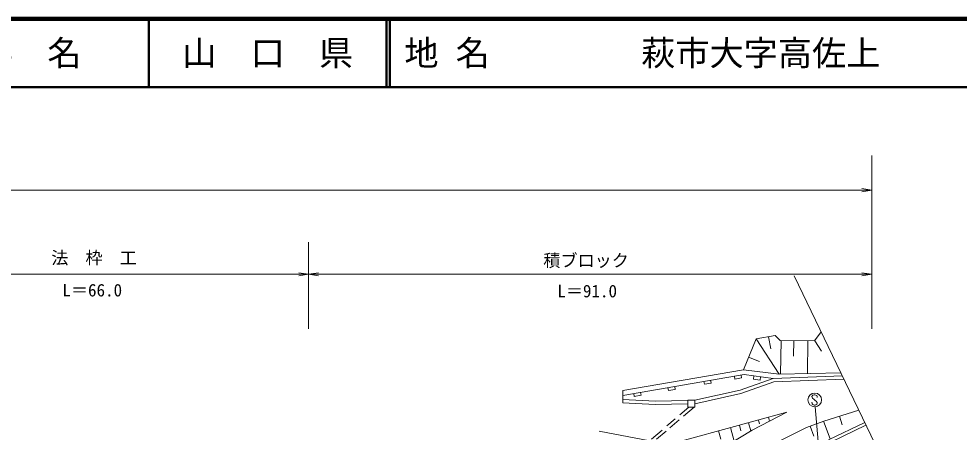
# Model space of a CAD drawing. Units: millimetres, scale not verified. Extents: x 40000 to 680000, y 20000 to 380000.
# Drawn here: x 313962 to 451558, y 319566 to 380000 of the extents above; entities that cross this region are included whole.
import ezdxf
from ezdxf.enums import TextEntityAlignment as Align

# ---------------------------------------------------------------- set-up
doc = ezdxf.new("R2010")
doc.units = ezdxf.units.MM
doc.header["$LTSCALE"] = 1000
for name, color, linetype, lineweight in [('M-BGD', 7, 'Continuous', 13), ('M-BMK-SRVR', 3, 'Continuous', 13), ('M-STR-STR3', 7, 'Continuous', 13), ('M-STR-STRC', 7, 'Continuous', 13), ('M-TTL', 7, 'Continuous', 13), ('M-TTL-LINE', 7, 'Continuous', 50)]:
    doc.layers.add(name, color=color, linetype=linetype, lineweight=lineweight)
doc.layers.add('M-TTL-TXT', color=7, linetype='Continuous')
doc.styles.add('ＭＳ ゴシック', font='')
doc.styles.get('ＭＳ ゴシック').set_extended_font_data('MS Gothic')

# ---------------------------------------------------------------- blocks, each defined once
blk = doc.blocks.new('open_arrow')
at = {"color": 0, "linetype": 'Continuous', "lineweight": -2}
blk.add_lwpolyline([(7.5, 1.25), (0, 0), (7.5, -1.25)], dxfattribs=at)

msp = doc.modelspace()

# ---------------------------------------------------------------- linework, layer by layer
at = {"layer": 'M-BGD'}
for p, q in [((421836, 333198), (419997, 328688)), ((424614, 333703), (421836, 333198)), ((421836, 333198), (425225, 328030)), ((423982, 331748), (423658, 333529)), ((425372, 332981), (424614, 333703)), ((431373, 334249), (430386, 332909)), ((430386, 332909), (425372, 332981)), ((425417, 328034), (425489, 332979)), ((427313, 330692), (427346, 332953)), ((429357, 328122), (429426, 332923)), ((430412, 332944), (431428, 331413)), ((422316, 329908), (420754, 330545)), ((419997, 328688), (402356, 325658)), ((420115, 327998), (402356, 324948)), ((418734, 327331), (418663, 327749)), ((419720, 327500), (418734, 327331)), ((419720, 327500), (419648, 327918)), ((419997, 328688), (425220, 328030)), ((420115, 327998), (424363, 327401)), ((421448, 327303), (421518, 327801)), ((422438, 327163), (422508, 327662)), ((424363, 327401), (434467, 327817)), ((425220, 328030), (434269, 328231)), ((410001, 325830), (409929, 326249)), ((414273, 326564), (414201, 326982)), ((415259, 326733), (414273, 326564)), ((415259, 326733), (415187, 327152)), ((424363, 327401), (419495, 325689)), ((419632, 325207), (424459, 326905)), ((422438, 327163), (421448, 327303)), ((424459, 326905), (434703, 327327)), ((402356, 325658), (402356, 324359)), ((404025, 324804), (403953, 325222)), ((405010, 324973), (404025, 324804)), ((405010, 324973), (404939, 325391)), ((409016, 325661), (408944, 326079)), ((410001, 325830), (409016, 325661)), ((419495, 325689), (412854, 324236)), ((412854, 323724), (419632, 325207)), ((402356, 324359), (402330, 323860)), ((407088, 323617), (402330, 323860)), ((402356, 324359), (407096, 324117)), ((411854, 323705), (407088, 323617)), ((407096, 324117), (411854, 324205)), ((411854, 324236), (412854, 324236)), ((411854, 324236), (411854, 323236)), ((412854, 324236), (412854, 323236)), ((426362, 322485), (407814, 317426)), ((411989, 323236), (410671, 322102)), ((412756, 323236), (411232, 321925)), ((411854, 323236), (412854, 323236)), ((421254, 319856), (426362, 322485)), ((436887, 322788), (431767, 321195)), ((410013, 321535), (408792, 320485)), ((410589, 321372), (409210, 320185)), ((421062, 319741), (420733, 320950)), ((422321, 320787), (422169, 321341)), ((423819, 321176), (423663, 321749)), ((426931, 315310), (437909, 320614)), ((431767, 321195), (429238, 320253)), ((432656, 318582), (431693, 321168)), ((432412, 318468), (437743, 320960)), ((434455, 320635), (434059, 321908)), ((406303, 318308), (398894, 319701)), ((402012, 308301), (421254, 319856)), ((408089, 319881), (406515, 318526)), ((408689, 319737), (407282, 318526)), ((416670, 318545), (416341, 319752)), ((418621, 318276), (418089, 320228)), ((419620, 319742), (419391, 320584)), ((429238, 320253), (425419, 318369)), ((430307, 319002), (429767, 320450))]:
    msp.add_line(p, q, dxfattribs=at)
at = {"layer": 'M-BMK-SRVR'}
msp.add_line((427413, 342432), (441408, 313342), dxfattribs=at)
at = {"layer": 'M-STR-STR3'}
for p, q in [((438759, 360031), (438759, 334691)), ((68390, 354950), (438759, 354950)), ((356373, 334691), (356373, 347345)), ((292493, 342646), (356373, 342646)), ((356373, 342646), (438759, 342646))]:
    msp.add_line(p, q, dxfattribs=at)
at = {"layer": 'M-STR-STRC'}
for p, q in [((430144, 324975), (430020, 324791)), ((430020, 324791), (430023, 324659)), ((430336, 325041), (430144, 324975)), ((430457, 325039), (430336, 325041)), ((430708, 324920), (430457, 325039)), ((430771, 324788), (430708, 324920)), ((430771, 324659), (430771, 324788)), ((430023, 323811), (430020, 323933)), ((430023, 324659), (430086, 324530)), ((430062, 323709), (430023, 323811)), ((430147, 323598), (430062, 323709)), ((430086, 324530), (430342, 324349)), ((430334, 323538), (430147, 323598)), ((430468, 323538), (430334, 323538)), ((430342, 324349), (430471, 324217)), ((430568, 323567), (430468, 323538)), ((430471, 324217), (430650, 324101)), ((430710, 323659), (430568, 323567)), ((430650, 324101), (430776, 323901)), ((430771, 323790), (430710, 323659)), ((430776, 323901), (430771, 323790)), ((431404, 312169), (430508, 323282))]:
    msp.add_line(p, q, dxfattribs=at)
msp.add_circle((430428, 324278), 1000, dxfattribs=at)
at = {"layer": 'M-TTL', "color": 2, "lineweight": 140}
msp.add_line((680000, 380000), (40000, 380000), dxfattribs=at)
at = {"layer": 'M-TTL-LINE'}
for p, q in [((333000, 380000), (333000, 370000)), ((367750, 380000), (367750, 370000)), ((368250, 380000), (368250, 370000)), ((40000, 370000), (680000, 370000))]:
    msp.add_line(p, q, dxfattribs=at)

# ---------------------------------------------------------------- block references
at = {"layer": 'M-STR-STR3', "xscale": 193, "yscale": 193, "rotation": 180}
for p in [(438759, 354950), (356373, 342646), (438759, 342646)]:
    msp.add_blockref('open_arrow', p, dxfattribs=at)
at = {"layer": 'M-STR-STR3', "xscale": 193, "yscale": 193}
msp.add_blockref('open_arrow', (356373, 342646), dxfattribs=at)

# ---------------------------------------------------------------- texts
at = {"layer": 'M-STR-STR3', "style": 'ＭＳ ゴシック'}
for s, p in [('法\u3000枠\u3000工', (318717, 345969)), ('積ブロック', (390720, 345583)), ('L＝66.0', (320341, 341245)), ('L＝91.0', (392755, 341115))]:
    msp.add_text(s, height=1833, dxfattribs=at).set_placement(p, align=Align.TOP_LEFT)
at = {"layer": 'M-TTL-TXT', "style": 'ＭＳ ゴシック'}
for s, p in [('県\u3000名', (315625, 375000)), ('山\u3000口\u3000県', (350375, 375000))]:
    msp.add_text(s, height=3666, dxfattribs=at).set_placement(p, align=Align.MIDDLE_CENTER)
for s, p in [('地 名', (370380, 375000)), ('萩市大字高佐上', (405024, 375000))]:
    msp.add_text(s, height=3666, dxfattribs=at).set_placement(p, align=Align.MIDDLE_LEFT)

doc.saveas('drawing.dxf')
